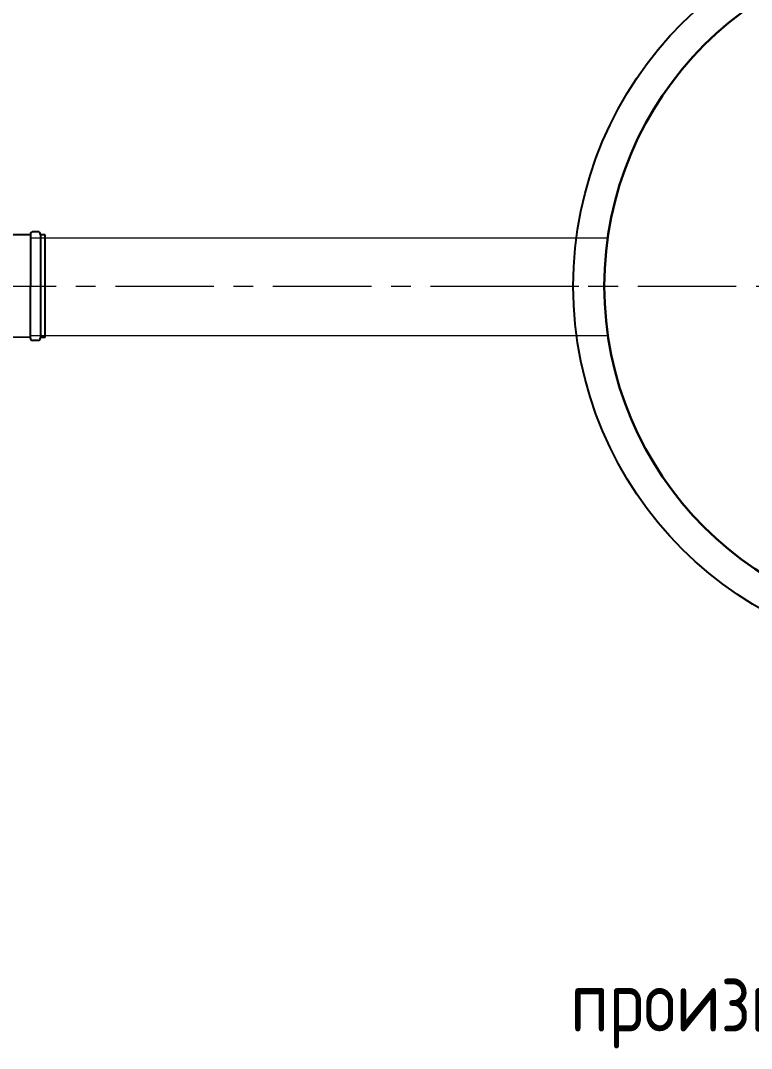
# Model space of a CAD drawing. Header units: millimetres. Extents: x 20530103 to 31271019, y 32092698 to 33532929.
# Drawn here: x 26695856 to 26698212, y 33057646 to 33060961 of the extents above; entities that cross this region are included whole.
import ezdxf

# ---------------------------------------------------------------- set-up
doc = ezdxf.new("R2010")
doc.units = ezdxf.units.MM
doc.linetypes.add('осевая', pattern=[50.8, 31.75, -6.35, 6.35, -6.35])
doc.styles.add('GOST 2.304', font='GOST.TTF')

msp = doc.modelspace()

# ---------------------------------------------------------------- linework, layer by layer
at = {"color": 7, "lineweight": 25}
for p, q in [((26695911.8826, 33060280.4326), (26695896.5827, 33060280.4471)), ((26695887.8728, 33060270.1554), (26695803.5729, 33060270.2358)), ((26695887.8744, 33060271.7554), (26695887.5565, 33059938.1556)), ((26695920.5744, 33060271.7243), (26695920.2564, 33059938.1244)), ((26695935.5728, 33060270.11), (26695920.5728, 33060270.1243)), ((26695935.258, 33059939.7101), (26695935.5728, 33060270.11)), ((26695887.558, 33059939.7556), (26695803.258, 33059939.8359)), ((26695911.5608, 33059929.4327), (26695896.2609, 33059929.4473)), ((26695935.258, 33059939.7101), (26695920.258, 33059939.7244))]:
    msp.add_line(p, q, dxfattribs=at)
at = {"lineweight": 20}
for p, q in [((26695887.6894, 33060261.1642), (26697749.2158, 33060261.1642)), ((26695887.6894, 33059946.1642), (26697749.5955, 33059946.1642))]:
    msp.add_line(p, q, dxfattribs=at)
at = {"color": 1, "linetype": 'осевая', "lineweight": 15, "ltscale": 10}
for p, q in [((26692605.8056, 33060104.9155), (26697738.0709, 33060104.9781)), ((26697338.0709, 33060104.8563), (26700338.0709, 33060104.8563))]:
    msp.add_line(p, q, dxfattribs=at)
at = {"ltscale": 10}
msp.add_circle((26698838.0709, 33060104.9766), 1200, dxfattribs=at)
at = {"lineweight": 30}
msp.add_circle((26698838.0709, 33060104.9766), 1100, dxfattribs=at)
at = {"color": 7, "lineweight": 25}
for centre, start, end in [((26695896.5744, 33060271.7472), 89.9453982, 179.9453982), ((26695911.8744, 33060271.7326), 359.9453982, 89.9453982), ((26695896.2564, 33059938.1473), 179.9453982, 269.9453982), ((26695911.5564, 33059938.1327), 269.9453982, 359.9453982)]:
    msp.add_arc(centre, 8.7, start, end, dxfattribs=at)

# ---------------------------------------------------------------- texts
at = {"lineweight": 20, "insert": (26697178.5457, 33058233.9637), "char_height": 200, "width": 2991.63849, "attachment_point": 1, "style": 'GOST 2.304'}
msp.add_mtext('\\pi1060.6;КНС (2,2х5,8)\\P\\pi449.71;произв. 60л/с, напор 4м', dxfattribs=at)

doc.saveas('drawing.dxf')
